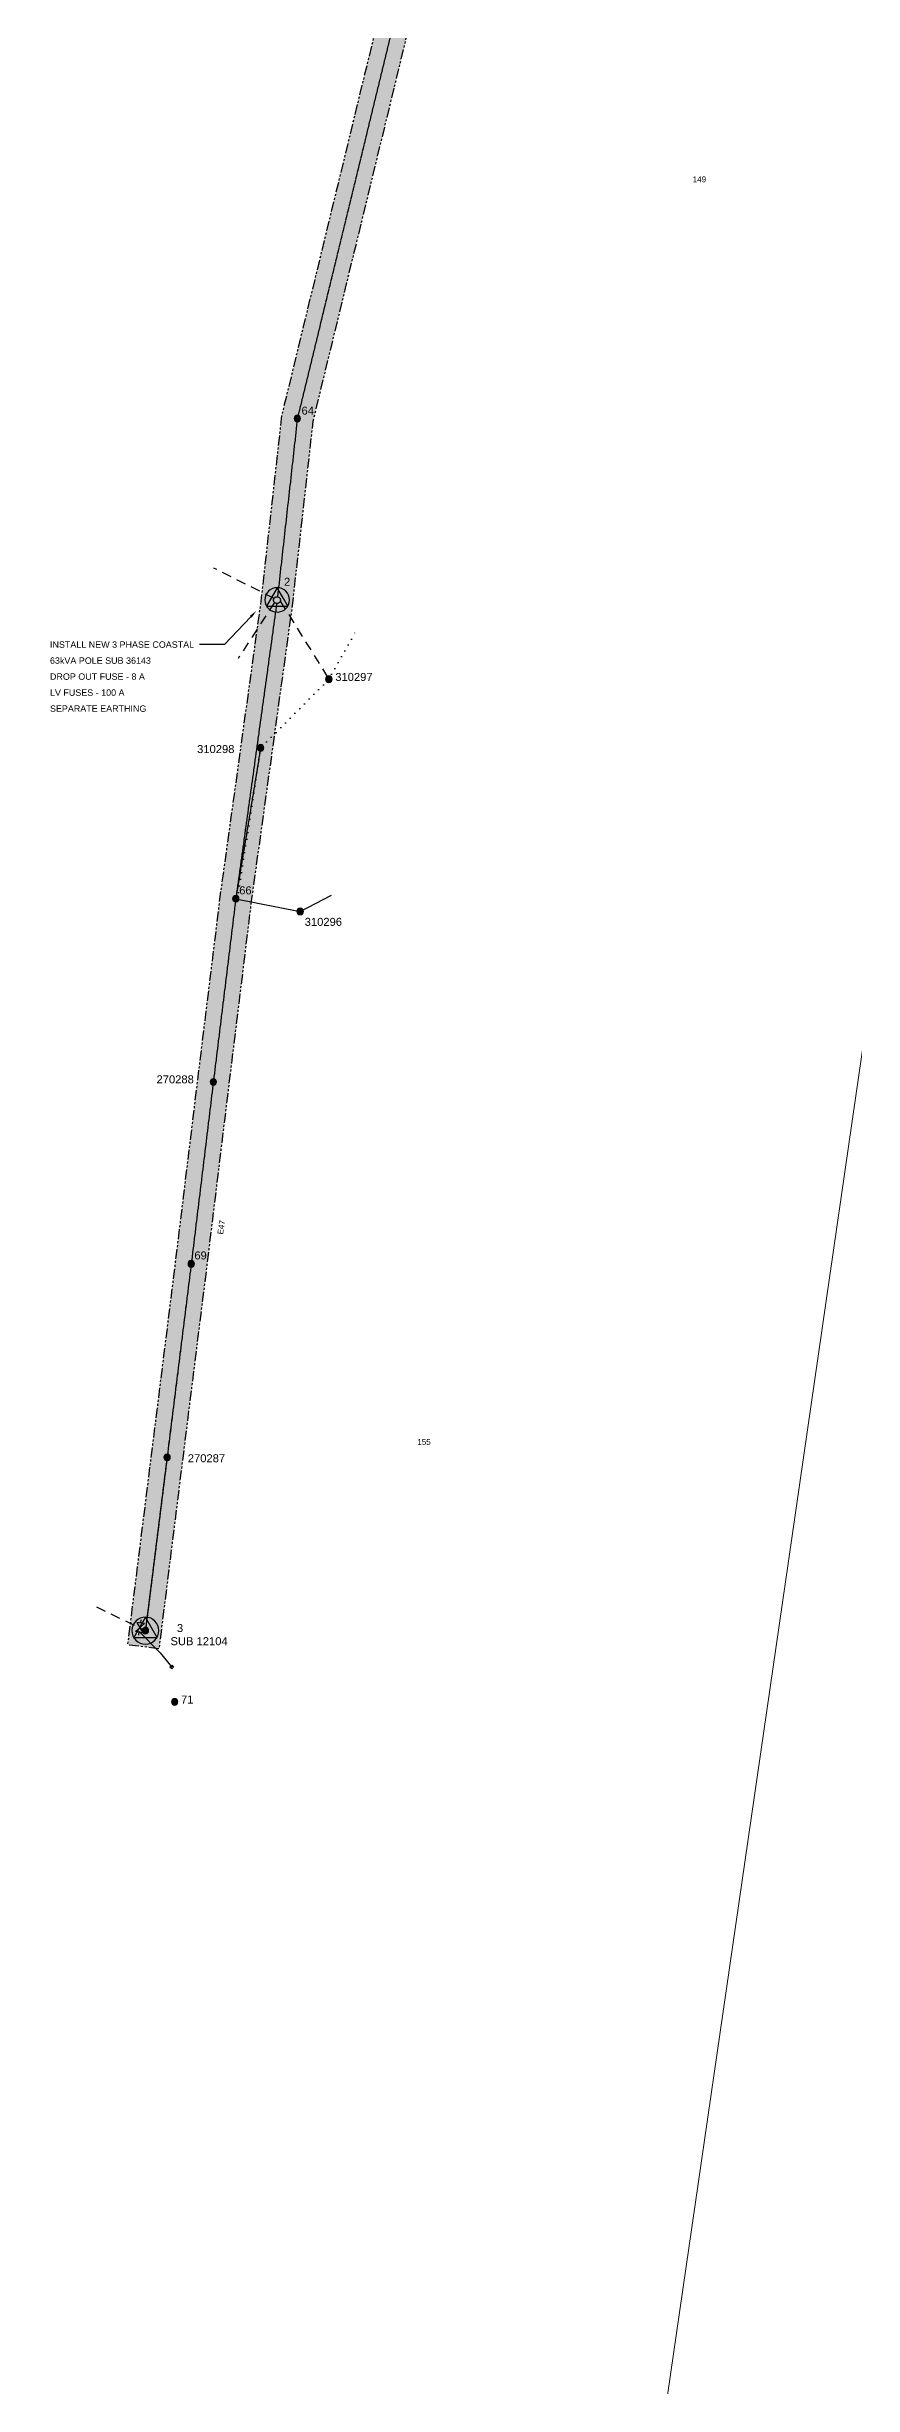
# Model space of a CAD drawing. Header units: metres. Extents: x 277106 to 279712, y 6234192 to 6236845.
# Drawn here: x 277914 to 278166, y 6235159 to 6235890 of the extents above; entities that cross this region are included whole.
import ezdxf
from ezdxf import colors
from ezdxf.entities.mleader import LeaderData, LeaderLine
from ezdxf.enums import TextEntityAlignment as Align
from ezdxf.math import Vec2, Vec3

# ---------------------------------------------------------------- set-up
doc = ezdxf.new("R2010")
doc.units = ezdxf.units.M
for name, pattern in [('Cable Exist OH', [1, 1, 0]), ('Cable Remove', [2, 0, -2]), ('Dash', [5, 3, -2]), ('PHANTOM2', [1.25, 0.625, -0.125, 0.125, -0.125, 0.125, -0.125])]:
    doc.linetypes.add(name, pattern=pattern)
doc.layers.get('0').update_dxf_attribs({"color": 6})
for name, color, linetype in [('_User Miscellaneous10', 7, 'Continuous'), ('_User Miscellaneous11', 7, 'Continuous'), ('Equip_LV_EXT', 7, 'Continuous'), ('Mains_HV_EXT', 7, 'Continuous'), ('Mains_LV_MOD', 3, 'Continuous'), ('Notes', 7, 'Continuous'), ('Notes_SP_MISC', 7, 'Continuous'), ('OH_Details_SP_MISC', 7, 'Continuous'), ('Services_SP_EXT', 7, 'Continuous'), ('Sub_SP_TR_HV_LV_EXT', 7, 'Continuous'), ('Sub_SP_TR_HV_LV_SL_LS_NEW', 7, 'Continuous'), ('SupportsOH_SP_TR_HV_LV_SL_EXT', 7, 'Continuous')]:
    doc.layers.add(name, color=color, linetype=linetype)
doc.layers.add('Cadastre Land Parcels_SP_EXT', color=9, linetype='Continuous', lineweight=5)
doc.styles.add('POLE_LABEL', font='arial.ttf')
doc.styles.get("Standard").update_dxf_attribs({"font": 'arial.ttf'})

# ---------------------------------------------------------------- blocks, each defined once
blk = doc.blocks.new('SUB_POLE_EXT')
blk.add_line((2.16, 0.48), (2.16, 0.48, 0))
blk.add_lwpolyline([(-4.22, 0, 1), (4.22, 0, 1)], format="xyb", close=True)
blk.add_lwpolyline([(2.14, 0.52), (0, 4.22), (-3.66, -2.11), (3.66, -2.11)], close=True)
for tag, height, flags, p in [('STREET_CODE', 0.2, 9, (1.5, 0)), ('ASSET_NUM', 2.5, 8, (2, 2)), ('CONSTRUCTED_VOLTAGE', 0.2, 9, (1.5, -0.2)), ('OPERATING_VOLTAGE', 0.2, 9, (1.5, -0.6)), ('OPERATED_BY', 0.2, 9, (1.5, -0.8)), ('ORIENTATION', 0.2, 9, (1.5, -1.2)), ('OWNED_BY', 0.2, 9, (1.5, -1.4)), ('SECONDARY_VOLTAGE', 0.2, 9, (1.5, -1.6)), ('STATE', 0.2, 9, (1.5, -1.8)), ('SUBSTATION_TYPE', 0.2, 9, (1.5, -2)), ('STREETNAME', 0.2, 9, (1.5, -2.8)), ('SUBURB', 0.2, 9, (1.5, -3)), ('Z', 0.2, 1, (1.5, -3.4)), ('NO_PHASES', 0.2, 9, (1.5, -0.4)), ('MAINTAINED_BY', 0.2, 9, (1.5, -1)), ('USAGE', 0.2, 9, (1.5, -2.2)), ('LEGEND', 0.2, 9, (1.5, -2.4)), ('LOCATION', 0.2, 9, (1.5, -2.6)), ('NOTES', 0.2, 9, (1.5, -3.2))]:
    blk.add_attdef(tag, text='', height=height, dxfattribs=dict(flags=flags)).set_placement(p, align=Align.MIDDLE_LEFT)
blk = doc.blocks.new('LV_OH_LINKS_DISTFUSE_EXT')
for p, q in [((0, 0), (0.96, 0)), ((3.84, 0), (4.8, 0))]:
    blk.add_line(p, q)
blk.add_lwpolyline([(3.84, -1.2), (3.84, 1.2), (0.96, -1.2), (0.96, 1.2)], close=True)
at = {"flags": 9}
for tag, p in [('ACTUAL_STATUS', (0, 0)), ('CONSTRUCTED_VOLTAGE', (0, -0.2)), ('OPERATING_VOLTAGE', (0, -0.6)), ('ORIENTATION', (0, -0.8)), ('OWNED_BY', (0, -1)), ('STATE', (0, -1.2)), ('SWITCH_TYPE', (0, -1.4)), ('NO_PHASES', (0, -0.4)), ('USAGE', (0, -1.6)), ('NOTES', (0, -1.8))]:
    blk.add_attdef(tag, text='', height=0.2, dxfattribs=at).set_placement(p, align=Align.MIDDLE_LEFT)
at = {"flags": 1}
blk.add_attdef('Z', (0, 0), '', height=0.2, dxfattribs=at)
blk = doc.blocks.new('CCP_EXT')
blk.add_wipeout([(0, 0.57), (0.57, 0), (0, -0.57), (-0.57, 0)])
blk.add_lwpolyline([(-0.57, 0), (0, 0.57), (0.57, 0), (0, -0.57), (-0.57, 0)])
at = {"flags": 1}
blk.add_attdef('Z', (0, 0), '', height=0.2, dxfattribs=at)
at = {"flags": 9}
for tag, p in [('CCP_TYPE', (0, 0)), ('CONSTRUCTED_VOLTAGE', (0, -0.2)), ('OPERATING_VOLTAGE', (0, -0.6)), ('ORIENTATION', (0, -0.8)), ('OWNED_BY', (0, -1)), ('STATE', (0, -1.8)), ('NO_PHASES', (0, -0.4)), ('USAGE', (0, -1.2)), ('LEGEND', (0, -1.4)), ('LIFE_SUPPORT', (0, -1.6)), ('NOTES', (0, -2))]:
    blk.add_attdef(tag, text='', height=0.2, dxfattribs=at).set_placement(p, align=Align.MIDDLE_LEFT)
blk = doc.blocks.new('POLE_EXT')
blk.add_hatch(color=256).paths.add_polyline_path([(-1, 0, 1), (1, 0, 1)])
blk.add_lwpolyline([(-1, 0, 1), (1, 0, 1)], format="xyb", close=True)
for tag, height, flags, p in [('pNumber', 2.5, 8, (-17.84, 2.07)), ('OWNED_BY', 0.2, 9, (1.35, -0.4)), ('SPECIAL_USE', 0.2, 9, (1.35, -0.8)), ('STATE', 0.2, 9, (1.35, -1)), ('cLV', 0.2, 9, (1.35, -1.4)), ('hDepth', 0.2, 9, (1.35, -1.6)), ('hDia', 0.2, 9, (1.35, -1.8)), ('cHV', 0.2, 9, (1.35, -2)), ('cLinedev', 0.2, 9, (1.35, -3.4)), ('pExisting', 0.2, 9, (1.35, -3.8)), ('pFooting', 0.2, 9, (1.35, -4.4)), ('pNew', 0.2, 9, (1.35, -4.6)), ('pRelocate', 0.2, 9, (1.35, -5)), ('pRemove', 0.2, 9, (1.35, -5.2)), ('pReplace', 0.2, 9, (1.35, -5.4)), ('pStay', 0.2, 9, (1.35, -5.6)), ('pType', 0.2, 9, (1.35, -5.8)), ('cspan', 0.2, 9, (1.35, -6)), ('STREETNAME', 0.2, 9, (1.35, -6.2)), ('SUBURB', 0.2, 9, (1.35, -6.4)), ('OPERATED_BY', 0.2, 9, (1.36, -7.01)), ('PARENT', 0.2, 9, (1.35, -0.6)), ('USAGE', 0.2, 9, (1.35, -1.2)), ('LBRACKET', 0.2, 9, (1.35, -2.2)), ('LExisting', 0.2, 9, (1.35, -2.4)), ('LANTNUMBER', 0.2, 9, (1.35, -2.6)), ('LOther', 0.2, 9, (1.35, -2.8)), ('LRemove', 0.2, 9, (1.35, -3)), ('LEGEND', 0.2, 9, (1.35, -3.2)), ('LOCATION', 0.2, 9, (1.35, -3.6)), ('PFNUMBER', 0.2, 9, (1.35, -4)), ('NEWPFNUMBER', 0.2, 9, (1.35, -4.2)), ('NOTES', 0.2, 9, (1.35, -6.6)), ('MAINTAINED_BY', 0.2, 9, (1.36, -6.81))]:
    blk.add_attdef(tag, text='', height=height, dxfattribs=dict(flags=flags)).set_placement(p, align=Align.MIDDLE_LEFT)
at = {"style": 'POLE_LABEL'}
for tag, height, flags, p in [('STRUCTURE_PLANT_NUMBER', 0.2, 9, (1.35, 0.03)), ('ASSET_NUM', 2.5, 8, (2, 2)), ('STREET_CODE', 0.2, 9, (1.35, -0.2))]:
    blk.add_attdef(tag, text='', height=height, dxfattribs=dict(at, flags=flags)).set_placement(p, align=Align.MIDDLE_LEFT)
at = {"flags": 1}
blk.add_attdef('Z', (1.35, -7.33), '', height=0.2, dxfattribs=at)
blk = doc.blocks.new('SUB_POLE_NEW')
blk.add_wipeout([(-3.84, 0), (-3.81, -0.48), (-3.72, -0.95), (-3.57, -1.41), (-3.37, -1.85), (-3.11, -2.26), (-2.8, -2.63), (-2.45, -2.96), (-2.06, -3.24), (-1.63, -3.47), (-1.19, -3.65), (-0.72, -3.77), (-0.24, -3.83), (0.24, -3.83), (0.72, -3.77), (1.19, -3.65), (1.63, -3.47), (2.06, -3.24), (2.45, -2.96), (2.8, -2.63), (3.11, -2.26), (3.37, -1.85), (3.57, -1.41), (3.72, -0.95), (3.81, -0.48), (3.84, 0), (3.81, 0.48), (3.72, 0.95), (3.57, 1.41), (3.37, 1.85), (3.11, 2.26), (2.8, 2.63), (2.45, 2.96), (2.06, 3.24), (1.63, 3.47), (1.19, 3.65), (0.72, 3.77), (0.24, 3.83), (-0.24, 3.83), (-0.72, 3.77), (-1.19, 3.65), (-1.63, 3.47), (-2.06, 3.24), (-2.45, 2.96), (-2.8, 2.63), (-3.11, 2.26), (-3.37, 1.85), (-3.57, 1.41), (-3.72, 0.95), (-3.81, 0.48)])
blk.add_lwpolyline([(-3.84, 0, 1), (3.84, 0, 1)], format="xyb", close=True)
blk.add_lwpolyline([(1.94, 0.47), (0, 3.84), (-3.33, -1.92), (3.33, -1.92)], close=True)
for tag, height, flags, p in [('STREET_CODE', 0.2, 9, (1.5, 0)), ('ASSET_NUM', 2.5, 8, (2, 2)), ('CONSTRUCTED_VOLTAGE', 0.2, 9, (1.5, -0.2)), ('OPERATING_VOLTAGE', 0.2, 9, (1.5, -0.6)), ('OPERATED_BY', 0.2, 9, (1.5, -0.8)), ('ORIENTATION', 0.2, 9, (1.5, -1.2)), ('OWNED_BY', 0.2, 9, (1.5, -1.4)), ('SECONDARY_VOLTAGE', 0.2, 9, (1.5, -1.6)), ('STATE', 0.2, 9, (1.5, -1.8)), ('SUBSTATION_TYPE', 0.2, 9, (1.5, -2)), ('SUBURB', 0.2, 9, (1.5, -2.6)), ('STREETNAME', 0.2, 9, (1.5, -2.8)), ('Z', 0.2, 1, (1.5, -3.4)), ('NO_PHASES', 0.2, 9, (1.5, -0.4)), ('MAINTAINED_BY', 0.2, 9, (1.5, -1)), ('USAGE', 0.2, 9, (1.5, -2.2)), ('LEGEND', 0.2, 9, (1.5, -2.4)), ('LOCATION', 0.2, 9, (1.5, -3)), ('NOTES', 0.2, 9, (1.5, -3.2))]:
    blk.add_attdef(tag, text='', height=height, dxfattribs=dict(flags=flags)).set_placement(p, align=Align.MIDDLE_LEFT)

msp = doc.modelspace()

# ---------------------------------------------------------------- linework, layer by layer
at = {"layer": '_User Miscellaneous10', "linetype": 'Cable Remove', "flags": 128}
msp.add_lwpolyline([(277973.88, 6235623.84), (277981.11, 6235671.08), (278002.41, 6235692.55), (278010.86, 6235707.55)], dxfattribs=at)
at = {"layer": '_User Miscellaneous11', "linetype": 'Cable Exist OH'}
msp.add_lwpolyline([(278026.07, 6235911.8), (277992.58, 6235774.02)], dxfattribs=at)
at = {"layer": 'Cadastre Land Parcels_SP_EXT', "linetype": 'Continuous'}
msp.add_lwpolyline([(278297.71, 6235876.88), (278214.43, 6235889.06), (278198.64, 6235780.17), (278182.85, 6235671.28), (278167.07, 6235562.39), (278145.97, 6235416.88), (278100.39, 6235102.49), (278193.91, 6235091.09), (278241.56, 6235085.07), (278280.83, 6235420.05), (278297.42, 6235561.56), (278312.38, 6235660.48), (278193.66, 6235676.84), (278217.18, 6235838.51), (278222.57, 6235846.64), (278234.09, 6235852.07), (278284.53, 6235857.91), (278297.71, 6235876.88)], close=True, dxfattribs=at)
at = {"layer": 'Mains_LV_MOD', "linetype": 'Cable Exist OH'}
msp.add_lwpolyline([(277981.11, 6235671.08), (277973.34, 6235623.95), (277966.32, 6235566.67), (277959.42, 6235509.86), (277951.89, 6235449.38), (277945.11, 6235395.23)], dxfattribs=at)
at = {"layer": 'OH_Details_SP_MISC', "color": 0, "linetype": 'Dash', "flags": 128}
msp.add_lwpolyline([(277929.86, 6235402.66), (277945.11, 6235395.23)], dxfattribs=at)
at = {"layer": 'Services_SP_EXT'}
msp.add_lwpolyline([(277973.34, 6235623.95), (277993.44, 6235619.96), (278003.21, 6235625.08)], dxfattribs=at)

# ---------------------------------------------------------------- block references
at = {"layer": 'Equip_LV_EXT', "rotation": 80.27648476781114}
msp.add_blockref('LV_OH_LINKS_DISTFUSE_EXT', (277943.01, 6235393.82), dxfattribs=at)
at = {"layer": 'Services_SP_EXT'}
msp.add_blockref('CCP_EXT', (277953.32, 6235383.83), dxfattribs=at)
at = {"layer": 'Sub_SP_TR_HV_LV_EXT'}
ref = msp.add_blockref('SUB_POLE_EXT', (277945.11, 6235395.23), dxfattribs=at)
ref.add_attrib('ASSET_NUM', 'SUB 12104', dxfattribs={"layer": '0', "height": 2.5}).set_placement((277952.94, 6235389.92), align=Align.BOTTOM_LEFT)
at = {"layer": 'Sub_SP_TR_HV_LV_SL_LS_NEW'}
msp.add_blockref('SUB_POLE_NEW', (277986.26, 6235717.3), dxfattribs=at)
at = {"layer": 'SupportsOH_SP_TR_HV_LV_SL_EXT'}
ref = msp.add_blockref('POLE_EXT', (277992.58, 6235774.02), dxfattribs=at)
ref.add_attrib('ASSET_NUM', '64', dxfattribs={"layer": '0', "height": 2.5, "style": 'POLE_LABEL'}).set_placement((277997.75, 6235774.46), align=Align.BOTTOM_RIGHT)
ref = msp.add_blockref('POLE_EXT', (278002.41, 6235692.55), dxfattribs=at)
ref.add_attrib('ASSET_NUM', '310297', dxfattribs={"layer": '0', "height": 2.5, "style": 'POLE_LABEL'}).set_placement((278004.42, 6235691.24), align=Align.BOTTOM_LEFT)
ref = msp.add_blockref('POLE_EXT', (277981.11, 6235671.08), dxfattribs=at)
ref.add_attrib('ASSET_NUM', '310298', dxfattribs={"layer": '0', "height": 2.5, "style": 'POLE_LABEL'}).set_placement((277961.26, 6235670.7), align=Align.MIDDLE_LEFT)
ref = msp.add_blockref('POLE_EXT', (277973.34, 6235623.95), dxfattribs=at)
ref.add_attrib('ASSET_NUM', '66', dxfattribs={"layer": '0', "height": 2.5, "style": 'POLE_LABEL'}).set_placement((277978.29, 6235624.55), align=Align.BOTTOM_RIGHT)
ref = msp.add_blockref('POLE_EXT', (277993.44, 6235619.96), dxfattribs=at)
ref.add_attrib('ASSET_NUM', '310296', dxfattribs={"layer": '0', "height": 2.5, "style": 'POLE_LABEL'}).set_placement((277994.87, 6235616.71), align=Align.MIDDLE_LEFT)
ref = msp.add_blockref('POLE_EXT', (277966.32, 6235566.67), dxfattribs=at)
ref.add_attrib('ASSET_NUM', '270288', dxfattribs={"layer": '0', "height": 2.5, "style": 'POLE_LABEL'}).set_placement((277960.24, 6235565.5), align=Align.BOTTOM_RIGHT)
ref = msp.add_blockref('POLE_EXT', (277959.42, 6235509.86), dxfattribs=at)
ref.add_attrib('ASSET_NUM', '69', dxfattribs={"layer": '0', "height": 2.5, "style": 'POLE_LABEL'}).set_placement((277964.28, 6235510.47), align=Align.BOTTOM_RIGHT)
ref = msp.add_blockref('POLE_EXT', (277951.89, 6235449.38), dxfattribs=at)
ref.add_attrib('ASSET_NUM', '270287', dxfattribs={"layer": '0', "height": 2.5, "style": 'POLE_LABEL'}).set_placement((277970, 6235447.09), align=Align.BOTTOM_RIGHT)
ref = msp.add_blockref('POLE_EXT', (277945.11, 6235395.23), dxfattribs=at)
ref.add_attrib('ASSET_NUM', '3', dxfattribs={"layer": '0', "height": 2.5, "style": 'POLE_LABEL'}).set_placement((277956.89, 6235394.03), align=Align.BOTTOM_RIGHT)
ref = msp.add_blockref('POLE_EXT', (277954.24, 6235372.95), dxfattribs=at)
ref.add_attrib('ASSET_NUM', '71', dxfattribs={"layer": '0', "height": 2.5, "style": 'POLE_LABEL'}).set_placement((277956.24, 6235373.7), align=Align.MIDDLE_LEFT)

# ---------------------------------------------------------------- texts
at = {"layer": 'Cadastre Land Parcels_SP_EXT'}
for s, p in [('149', (278116.06, 6235847.84)), ('155', (278030.03, 6235453.28))]:
    msp.add_text(s, height=1.8, dxfattribs=at).set_placement(p)
at = {"layer": 'Mains_LV_MOD'}
msp.add_text('E47', height=1.8, rotation=81.87544, dxfattribs=at).set_placement((277969.35, 6235518.93))

# ---------------------------------------------------------------- next in the draw order: linework, layer by layer
at = {"layer": '_User Miscellaneous11', "linetype": 'Cable Exist OH'}
for points in [[(277992.58, 6235774.02), (277986.37, 6235718.3)], [(277986.11, 6235716.19), (277973.34, 6235623.95), (277966.32, 6235566.67), (277959.42, 6235509.86), (277945.11, 6235395.23)]]:
    msp.add_lwpolyline(points, dxfattribs=at)
at = {"layer": 'Mains_HV_EXT', "linetype": 'Cable Exist OH'}
msp.add_circle((277986.21, 6235717.25), 1.07, dxfattribs=at)
at = {"layer": 'Notes', "linetype": 'PHANTOM2', "ltscale": 5, "flags": 128}
msp.add_lwpolyline([(278030.7, 6235909.66), (278020.71, 6235910.89), (277987.65, 6235774.89), (277981.16, 6235716.88), (277968.39, 6235624.6), (277961.36, 6235567.28), (277954.45, 6235510.47), (277939.53, 6235390.89), (277949.45, 6235389.65), (277964.38, 6235509.24), (277971.29, 6235566.06), (277978.3, 6235623.3), (277991.06, 6235715.5), (277997.52, 6235773.15)], close=True, dxfattribs=at)
at = {"layer": 'OH_Details_SP_MISC', "linetype": 'Dash', "flags": 128}
for points in [[(277985.29, 6235717.79), (277966.47, 6235727.25)], [(277985.46, 6235716.49), (277974.05, 6235699.04)], [(277987.23, 6235716.97), (278002.41, 6235692.55)]]:
    msp.add_lwpolyline(points, dxfattribs=at)

# ---------------------------------------------------------------- next in the draw order: block references
at = {"layer": 'Services_SP_EXT'}
msp.add_blockref('CCP_EXT', (277953.32, 6235383.83), dxfattribs=at)

# ---------------------------------------------------------------- next in the draw order: texts
at = {"layer": '_User Miscellaneous11'}
msp.add_text('2', height=2.5, dxfattribs=at).set_placement((277988.41, 6235721.73))

# ---------------------------------------------------------------- next in the draw order: linework, layer by layer
at = {"layer": 'Services_SP_EXT'}
msp.add_lwpolyline([(277943.17, 6235394.95), (277949.76, 6235388.33), (277953.32, 6235383.83)], dxfattribs=at)

# ---------------------------------------------------------------- next in the draw order: leaders
at = {"layer": 'Notes_SP_MISC', "lineweight": 9}
ml = msp.add_multileader_mtext('Standard', dxfattribs=at)
ml.set_content('\\pxsm1.5,ql;INSTALL NEW 3 PHASE COASTAL 63kVA POLE SUB 36143\\PDROP OUT FUSE - 8 A\\PLV FUSES - 100 A\\PSEPARATE EARTHING', color=256)
ml.set_leader_properties(color=256, linetype='ByLayer', lineweight=-1)
ml.build(insert=Vec2(0, 0))
ml.multileader.update_dxf_attribs({"has_text_frame": 1, "dogleg_length": 3, "arrow_head_size": 2.5})
ctx = ml.context
ctx.base_point, ctx.char_height, ctx.arrow_head_size, ctx.plane_origin = Vec3(277913.3, 6235703.34), 2, 2.5, Vec3(278109.13, 6235801.82)
notes = []
notes.append((ctx, [(0, (1, 1, 0), (277969.77, 6235703.34), (-1, 0), 7.8, [(0, [(277979.76, 6235713.89)], 0, [])])]))
ctx.mtext.insert, ctx.mtext.width, ctx.mtext.flow_direction = Vec3(277915.3, 6235704.35), 46.2597, 5
ctx.mtext.has_bg_fill, ctx.mtext.bg_color, ctx.mtext.bg_scale_factor, ctx.mtext.bg_transparency, ctx.mtext.use_window_bg_color = 1, -1027028792, 1.5, 0, 1
for ctx, leaders in notes:
    for number, flags, end, landing, length, lines in leaders:
        leader = LeaderData()
        leader.index, (leader.has_last_leader_line, leader.has_dogleg_vector, leader.attachment_direction) = number, flags
        leader.last_leader_point, leader.dogleg_vector, leader.dogleg_length = Vec3(end), Vec3(landing), length
        for number, points, colour, breaks in lines:
            line = LeaderLine()
            line.index, line.vertices, line.color, line.breaks = number, Vec3.list(points), colors.encode_raw_color(colour), breaks
            leader.lines.append(line)
        ctx.leaders.append(leader)

# ---------------------------------------------------------------- next in the draw order: hatches: boundary and pattern name
at = {"layer": 'Notes'}
h = msp.add_hatch(dxfattribs=at)
h.set_pattern_fill('DOTS', color=252)
h.set_pattern_definition([(0, (1098.9574, 68.1342), (0.79375, 1.5875), [0, -1.5875])])
h.paths.add_polyline_path([(277991.06, 6235715.5), (277997.52, 6235773.15), (278030.7, 6235909.66), (278020.71, 6235910.89), (277987.65, 6235774.89), (277981.16, 6235716.88), (277968.39, 6235624.6), (277961.36, 6235567.28), (277954.45, 6235510.47), (277939.53, 6235390.89), (277949.45, 6235389.65), (277964.38, 6235509.24), (277971.29, 6235566.06), (277978.3, 6235623.3)])

doc.saveas('drawing.dxf')
